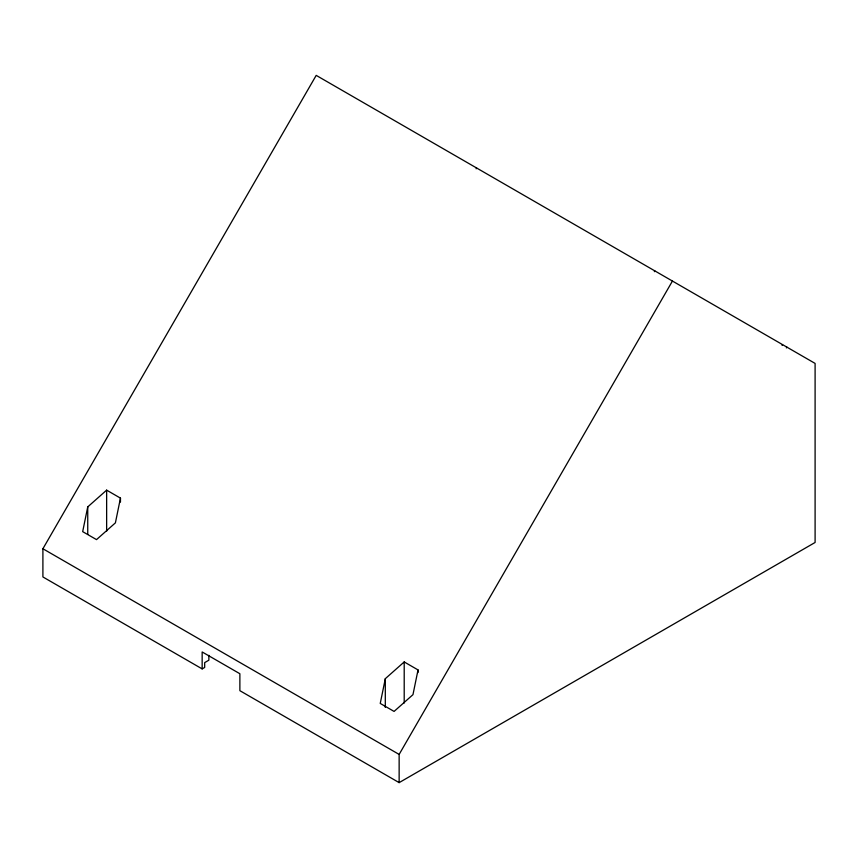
<?xml version="1.0" encoding="UTF-8"?>
<svg xmlns="http://www.w3.org/2000/svg" width="858" height="858" viewBox="0 0 858 858"><rect width="100%" height="100%" fill="white"/><g stroke="black" fill="none" stroke-linecap="round" stroke-linejoin="round"><path stroke-width="1.29" d="M87.741 506.896L82.679 531.638L96.514 539.618L115.401 522.865L120.463 498.133L106.639 490.143L87.741 506.896L87.741 534.319M385.306 678.689L380.244 703.431L394.079 711.421L412.966 694.658L418.028 669.926L404.204 661.936L385.306 678.689L385.306 707.421M202.156 668.897L42.9 576.951L42.9 548.755L316.205 75.375L815.1 363.417L815.1 542.471L399.142 782.625L239.875 690.679L239.875 673.734L202.156 651.962L202.156 668.897L204.676 667.449L204.676 662.612L208.869 660.188L208.869 655.351M476.136 168.779L476.598 167.975M654.354 271.675L654.815 270.871M399.142 782.625L399.142 754.429L672.447 281.049M782.078 345.42L782.55 344.616M786.378 347.898L786.84 347.093M42.9 548.755L399.142 754.429M418.028 669.926L418.028 672.575M404.204 661.936L404.204 703.034M120.463 498.133L120.463 502.102M106.639 490.143L106.639 531.241"/></g></svg>
